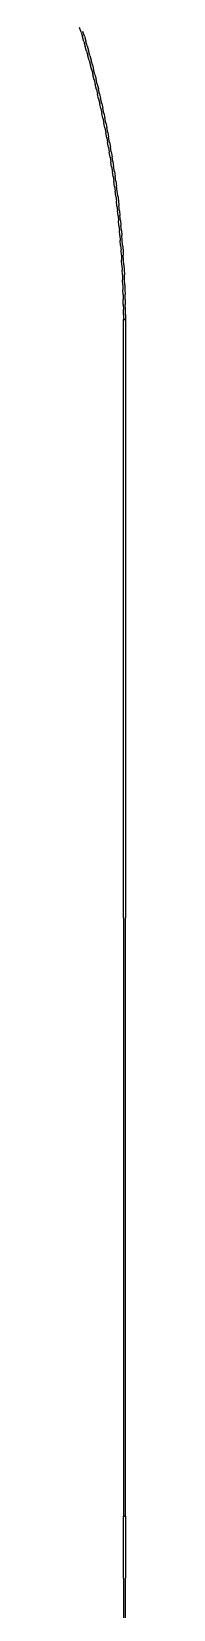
# Model space of a CAD drawing. Header units: metres. Extents: x 0.1 to 41.9, y 0.9 to 39.
# Drawn here: x 39.413 to 39.432, y 7.451 to 8.085 of the extents above; entities that cross this region are included whole.
import ezdxf

# ---------------------------------------------------------------- set-up
doc = ezdxf.new("R2010")
doc.units = ezdxf.units.M
doc.layers.add('BSA_MATERIAL_SECTION', color=7, linetype='Continuous')

msp = doc.modelspace()

# ---------------------------------------------------------------- linework, layer by layer
at = {"layer": 'BSA_MATERIAL_SECTION'}
for p, q in [((39.41378, 8.08431), (39.41321, 8.08621)), ((39.41378, 8.08431), (39.41436, 8.08241)), ((39.41512, 8.08264), (39.41455, 8.08454)), ((39.41491, 8.08051), (39.41436, 8.08241)), ((39.41491, 8.08051), (39.41547, 8.0786)), ((39.41512, 8.08264), (39.41568, 8.08073)), ((39.416, 8.07669), (39.41547, 8.0786)), ((39.41624, 8.07882), (39.41568, 8.08073)), ((39.416, 8.07669), (39.41654, 8.07478)), ((39.41624, 8.07882), (39.41677, 8.07691)), ((39.41731, 8.07499), (39.41677, 8.07691)), ((39.41705, 8.07286), (39.41654, 8.07478)), ((39.41705, 8.07286), (39.41757, 8.07095)), ((39.41731, 8.07499), (39.41783, 8.07307)), ((39.41807, 8.06903), (39.41757, 8.07095)), ((39.41834, 8.07115), (39.41783, 8.07307)), ((39.41834, 8.07115), (39.41884, 8.06923)), ((39.41807, 8.06903), (39.41857, 8.06711)), ((39.41905, 8.06518), (39.41857, 8.06711)), ((39.41934, 8.0673), (39.41884, 8.06923)), ((39.41905, 8.06518), (39.41952, 8.06326)), ((39.41934, 8.0673), (39.41982, 8.06537)), ((39.4203, 8.06344), (39.41982, 8.06537)), ((39.41998, 8.06132), (39.41952, 8.06326)), ((39.41998, 8.06132), (39.42044, 8.05939)), ((39.4203, 8.06344), (39.42076, 8.06151)), ((39.42088, 8.05746), (39.42044, 8.05939)), ((39.42122, 8.05958), (39.42076, 8.06151)), ((39.42088, 8.05746), (39.42132, 8.05552)), ((39.42122, 8.05958), (39.42166, 8.05764)), ((39.4221, 8.0557), (39.42166, 8.05764)), ((39.42174, 8.05359), (39.42132, 8.05552)), ((39.42174, 8.05359), (39.42216, 8.05165)), ((39.4221, 8.0557), (39.42253, 8.05375)), ((39.42257, 8.0497), (39.42216, 8.05165)), ((39.42295, 8.05181), (39.42253, 8.05375)), ((39.42295, 8.05181), (39.42335, 8.04986)), ((39.42257, 8.0497), (39.42297, 8.04776)), ((39.42335, 8.04581), (39.42297, 8.04776)), ((39.42375, 8.04792), (39.42335, 8.04986)), ((39.42335, 8.04581), (39.42373, 8.04386)), ((39.42375, 8.04792), (39.42414, 8.04597)), ((39.42452, 8.04402), (39.42414, 8.04597)), ((39.4241, 8.04191), (39.42373, 8.04386)), ((39.4241, 8.04191), (39.42446, 8.03996)), ((39.4248, 8.03801), (39.42446, 8.03996)), ((39.42452, 8.04402), (39.42488, 8.04206)), ((39.42525, 8.04011), (39.42488, 8.04206)), ((39.42525, 8.04011), (39.42559, 8.03815)), ((39.4248, 8.03801), (39.42515, 8.03605)), ((39.42547, 8.0341), (39.42515, 8.03605)), ((39.42547, 8.0341), (39.42579, 8.03214)), ((39.42593, 8.03619), (39.42559, 8.03815)), ((39.4261, 8.03018), (39.42579, 8.03214)), ((39.42593, 8.03619), (39.42626, 8.03423)), ((39.42658, 8.03227), (39.42626, 8.03423)), ((39.42658, 8.03227), (39.42689, 8.0303)), ((39.4261, 8.03018), (39.4264, 8.02822)), ((39.42669, 8.02625), (39.4264, 8.02822)), ((39.42669, 8.02625), (39.42697, 8.02429)), ((39.42719, 8.02834), (39.42689, 8.0303)), ((39.42719, 8.02834), (39.42748, 8.02637)), ((39.42777, 8.0244), (39.42748, 8.02637)), ((39.42724, 8.02232), (39.42697, 8.02429)), ((39.42724, 8.02232), (39.4275, 8.02036)), ((39.42775, 8.01839), (39.4275, 8.02036)), ((39.42777, 8.0244), (39.42803, 8.02243)), ((39.4283, 8.02046), (39.42803, 8.02243)), ((39.42854, 8.01849), (39.4283, 8.02046)), ((39.42775, 8.01839), (39.428, 8.01642)), ((39.42822, 8.01445), (39.428, 8.01642)), ((39.42822, 8.01445), (39.42845, 8.01248)), ((39.42854, 8.01849), (39.42879, 8.01651)), ((39.42879, 8.01651), (39.42902, 8.01454)), ((39.42924, 8.01256), (39.42902, 8.01454)), ((39.42866, 8.0105), (39.42845, 8.01248)), ((39.42866, 8.0105), (39.42886, 8.00853)), ((39.42905, 8.00655), (39.42886, 8.00853)), ((39.42924, 8.01256), (39.42945, 8.01059)), ((39.42966, 8.00861), (39.42945, 8.01059)), ((39.42966, 8.00861), (39.42985, 8.00663)), ((39.43003, 8.00465), (39.42985, 8.00663)), ((39.42905, 8.00655), (39.42924, 8.00458)), ((39.4294, 8.0026), (39.42924, 8.00458)), ((39.4294, 8.0026), (39.42957, 8.00062)), ((39.42972, 7.99864), (39.42957, 8.00062)), ((39.43003, 8.00465), (39.4302, 8.00267)), ((39.43037, 8.00069), (39.4302, 8.00267)), ((39.43052, 7.9987), (39.43037, 8.00069)), ((39.42972, 7.99864), (39.42987, 7.99667)), ((39.43, 7.99468), (39.42987, 7.99667)), ((39.43, 7.99468), (39.43012, 7.9927)), ((39.43052, 7.9987), (39.43067, 7.99672)), ((39.43067, 7.99672), (39.43079, 7.99474)), ((39.43092, 7.99275), (39.43079, 7.99474)), ((39.43023, 7.99072), (39.43012, 7.9927)), ((39.43023, 7.99072), (39.43034, 7.98874)), ((39.43043, 7.98676), (39.43034, 7.98874)), ((39.43103, 7.99077), (39.43092, 7.99275)), ((39.43103, 7.99077), (39.43114, 7.98878)), ((39.43114, 7.98878), (39.43123, 7.9868)), ((39.43043, 7.98676), (39.43052, 7.98478)), ((39.43059, 7.98279), (39.43052, 7.98478)), ((39.43059, 7.98279), (39.43066, 7.98081)), ((39.43132, 7.98481), (39.43123, 7.9868)), ((39.43139, 7.98282), (39.43132, 7.98481)), ((39.43139, 7.98282), (39.43146, 7.98083)), ((39.43071, 7.97883), (39.43066, 7.98081)), ((39.43071, 7.97883), (39.43075, 7.97684)), ((39.43078, 7.97486), (39.43075, 7.97684)), ((39.43146, 7.98083), (39.43151, 7.97885)), ((39.43155, 7.97686), (39.43151, 7.97885)), ((39.43155, 7.97686), (39.43158, 7.97487)), ((39.43078, 7.97486), (39.43081, 7.97288)), ((39.43082, 7.97089), (39.43081, 7.97288)), ((39.43082, 7.97089), (39.43083, 7.96891)), ((39.43123, 7.96891), (39.43083, 7.96891)), ((39.43083, 7.72851), (39.43083, 7.96891)), ((39.43083, 7.96891), (39.43123, 7.96891)), ((39.43123, 7.96891), (39.43163, 7.96891)), ((39.43163, 7.96891), (39.43123, 7.96891)), ((39.43161, 7.97288), (39.43158, 7.97487)), ((39.43162, 7.97089), (39.43161, 7.97288)), ((39.43162, 7.97089), (39.43163, 7.96891)), ((39.43163, 7.96891), (39.43163, 7.72851)), ((39.43083, 7.72851), (39.43083, 7.48811)), ((39.43163, 7.48811), (39.43163, 7.72851)), ((39.43083, 7.46311), (39.43083, 7.48811)), ((39.43123, 7.48811), (39.43083, 7.48811)), ((39.43123, 7.48811), (39.43083, 7.48811)), ((39.43123, 7.48811), (39.43163, 7.48811)), ((39.43123, 7.48811), (39.43163, 7.48811)), ((39.43163, 7.48811), (39.43163, 7.46311)), ((39.43083, 7.46311), (39.43083, 7.43811)), ((39.43163, 7.43811), (39.43163, 7.46311))]:
    msp.add_line(p, q, dxfattribs=at)

doc.saveas('drawing.dxf')
